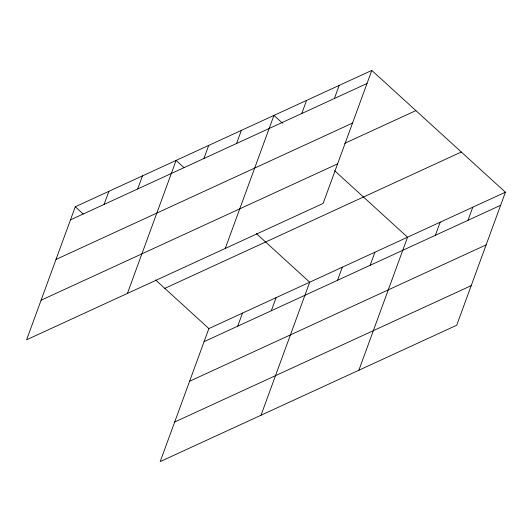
<?xml version="1.0" encoding="UTF-8"?>
<svg xmlns="http://www.w3.org/2000/svg" width="532" height="532" viewBox="0 0 532 532"><rect width="100%" height="100%" fill="white"/><g stroke="black" fill="none" stroke-linecap="round" stroke-linejoin="round"><path stroke-width="0.8" d="M371.802 70.41L75.278 206.768L26.6 339.788L323.123 203.43L371.802 70.41L505.4 192.212L456.722 325.232L160.199 461.59L208.877 328.57L505.4 192.212M104.092 204.408L108.887 191.314M137.702 188.953L142.49 175.859M127.414 293.431L176.099 160.405L184.059 167.66M203.922 158.496L208.717 145.402M236.541 143.5L241.328 130.406M225.269 248.431L273.947 115.404L282.519 123.225M301.777 113.502L306.565 100.408M237.691 326.209L242.486 313.115M334.395 98.5L339.183 85.406M271.3 310.755L276.088 297.661M261.019 415.233L309.697 282.206L256.404 233.615M337.521 280.298L342.315 267.204M370.139 265.302L374.934 252.208M358.867 370.232L407.545 237.206L334.608 170.712M435.376 235.304L440.163 222.21M467.994 220.301L472.782 207.207M70.49 219.856L367.007 83.504M56.006 259.436L352.53 123.078M344.723 143.327L415.891 110.603M41.084 300.214L337.607 163.856M164.794 288.371L461.311 152.019M204.088 341.657L500.612 205.305M189.605 381.238L486.128 244.88M174.682 422.016L471.206 285.657M75.278 206.768L83.238 214.024M155.583 279.978L208.877 328.57"/></g></svg>
